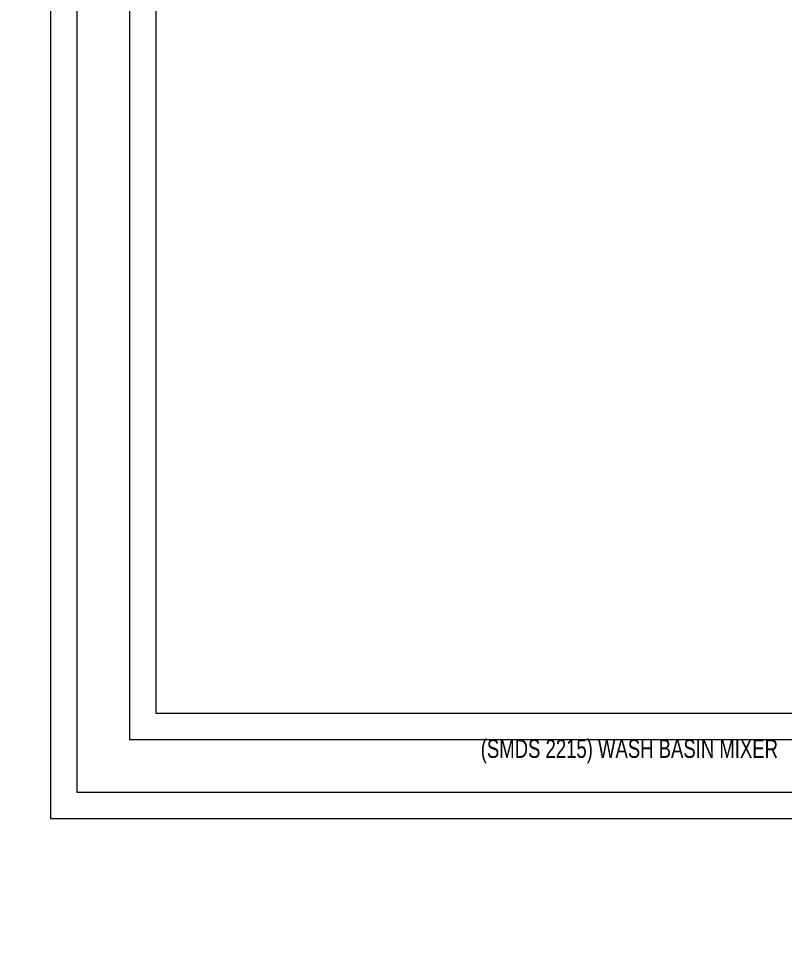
# Model space of a CAD drawing. Header units: inches. Extents: x 193287 to 241687, y 437648 to 550079.
# Drawn here: x 230091.2 to 230381.6, y 449283 to 449638.9 of the extents above; entities that cross this region are included whole.
import ezdxf

# ---------------------------------------------------------------- set-up
doc = ezdxf.new("R2010")
doc.units = ezdxf.units.IN
doc.header["$MEASUREMENT"] = 0
doc.layers.add('A-Dim-ID', color=9, linetype='Continuous', lineweight=20)
doc.layers.add('CQ Marble', color=6, linetype='Continuous', lineweight=0)
doc.layers.add('CQ text label', color=3, linetype='Continuous')
doc.styles.add('DIM 50', font='romans.shx', dxfattribs={"width": 0.75, "height": 100})
doc.styles.add('ST9', font='romans.shx', dxfattribs={"width": 0.8})
doc.dimstyles.new('DIM-20', dxfattribs={"dimscale": 1000, "dimtxt": 0.044, "dimasz": 0.035, "dimexe": 0.022, "dimexo": 0.022, "dimgap": 0.022, "dimtad": 1, "dimdec": 0, "dimzin": 0, "dimdsep": 46, "dimtxsty": 'ST9', "dimblk1": 'ARCHTICK', "dimblk2": 'ARCHTICK', "dimsah": 1, "dimcen": 0.08800000000000001, "dimdle": 0.04, "dimclrd": 256, "dimclre": 256, "dimclrt": 3, "dimadec": 0, "dimazin": 0, "dimtfac": 1, "dimtdec": 0, "dimtix": 1, "dimtofl": 0, "dimtmove": 1, "dimatfit": 3, "dimldrblk": 'CLOSED', "dimfxl": 1, "dimtolj": 1, "dimtzin": 0, "dimarcsym": 0})

# ---------------------------------------------------------------- blocks, each defined once
blk = doc.blocks.new('_ARCHTICK')
at = {"color": 0, "linetype": 'ByBlock', "const_width": 0.15}
blk.add_lwpolyline([(-0.5, -0.5), (0.5, 0.5)], dxfattribs=at)
blk = doc.blocks.new('*D949')
at = {"layer": 'A-Dim-ID', "lineweight": -2, "transparency": 16777216}
for p, q in [((231592.7932773194, 450872.0552431295), (231592.7932773194, 448295.616366341)), ((229557.1803032884, 450832.0552431295), (231614.7932773194, 450832.0552431295)), ((229557.1803032884, 448335.616366341), (231614.7932773194, 448335.616366341))]:
    blk.add_line(p, q, dxfattribs=at)
at = {"layer": 'Defpoints', "color": 0, "transparency": 16777216}
for p in [(229535.1803032884, 450832.0552431295, 0.0002744052115773024), (229535.1803032884, 448335.616366341, -0.0005721818767605302), (231592.7932773194, 448335.616366341)]:
    blk.add_point(p, dxfattribs=at)
at = {"layer": 'A-Dim-ID', "lineweight": -2, "transparency": 16777216, "xscale": 20, "yscale": 20, "zscale": 20}
for p, rotation in [((231592.7932773194, 450832.0552431295), 90), ((231592.7932773194, 448335.616366341), 270)]:
    blk.add_blockref('_ARCHTICK', p, dxfattribs=dict(at, rotation=rotation))
at = {"layer": 'A-Dim-ID', "color": 3, "transparency": 16777216, "insert": (231550.7932773195, 449583.8358047351), "char_height": 40, "attachment_point": 5, "rotation": 90, "style": 'ST9'}
blk.add_mtext('\\A1;2496', dxfattribs=at)
blk = doc.blocks.new('_CLOSED')
at = {"color": 0, "linetype": 'ByBlock'}
for p, q in [((-1, 0.1666666666666666), (0, 0)), ((-1, 0.1666666666666666), (-1, -0.1666666666666666)), ((0, 0), (-1, -0.1666666666666666)), ((0, 0), (-1, 0))]:
    blk.add_line(p, q, dxfattribs=at)

msp = doc.modelspace()

# ---------------------------------------------------------------- linework, layer by layer
at = {"layer": 'CQ Marble', "extrusion": (-4.885221514467737e-08, 5.985931785203956e-09, 0.9999999999999988), "elevation": -0.00911964928660344}
for points in [[(230572.8638231878, 450645.6446936793), (230103.2714647312, 450645.6446936794), (230103.2714647313, 449335.5949593665), (230572.8638231879, 449335.5949593665)], [(230532.8638231876, 450605.6446936792), (230143.2714647313, 450605.6446936793), (230143.2714647314, 449375.5949593667), (230532.8638231877, 449375.5949593666)]]:
    msp.add_lwpolyline(points, close=True, dxfattribs=at)
at = {"layer": 'CQ Marble', "color": 8, "extrusion": (-4.885221514467737e-08, 5.985931785203956e-09, 0.9999999999999988)}
for points, elevation in [([(230562.8638231877, 450635.6446936791), (230113.2714647314, 450635.6446936791), (230113.2714647314, 449345.5949593668), (230562.8638231878, 449345.5949593667)], -0.009119649286603445), ([(230542.8638231875, 450615.6446936791), (230133.2714647314, 450615.6446936792), (230133.2714647314, 449365.5949593668), (230542.8638231875, 449365.5949593667)], -0.009119649286603436)]:
    msp.add_lwpolyline(points, close=True, dxfattribs=dict(at, elevation=elevation))

# ---------------------------------------------------------------- texts
at = {"layer": 'CQ text label', "ltscale": 500, "insert": (230379.20462055, 449365.6093455825, -0.0005792864451677408), "char_height": 7, "width": 1400.544188663483, "attachment_point": 3, "style": 'DIM 50'}
msp.add_mtext('{\\fCityBlueprint|b0|i0|c2|p2;(SMDS 2215) WASH BASIN MIXER}', dxfattribs=at)

# ---------------------------------------------------------------- dimensions: what is measured, and where the dimension line sits
at = {"layer": 'A-Dim-ID'}
dim = msp.add_linear_dim(base=(231592.7932773194, 448335.616366341), p1=(229535.1803032882, 450832.0552431293, 0.0002744052115773024), p2=(229535.1803032883, 448335.6163663408, -0.0005721818767605302), angle=90, dimstyle='DIM-20', override={"dimtxt": 0.04, "dimasz": 0.02}, dxfattribs=at)
dim.commit()
dim.dimension.update_dxf_attribs({"geometry": '*D949', "text_midpoint": (231550.7932773195, 449583.8358047351)})

doc.saveas('drawing.dxf')
